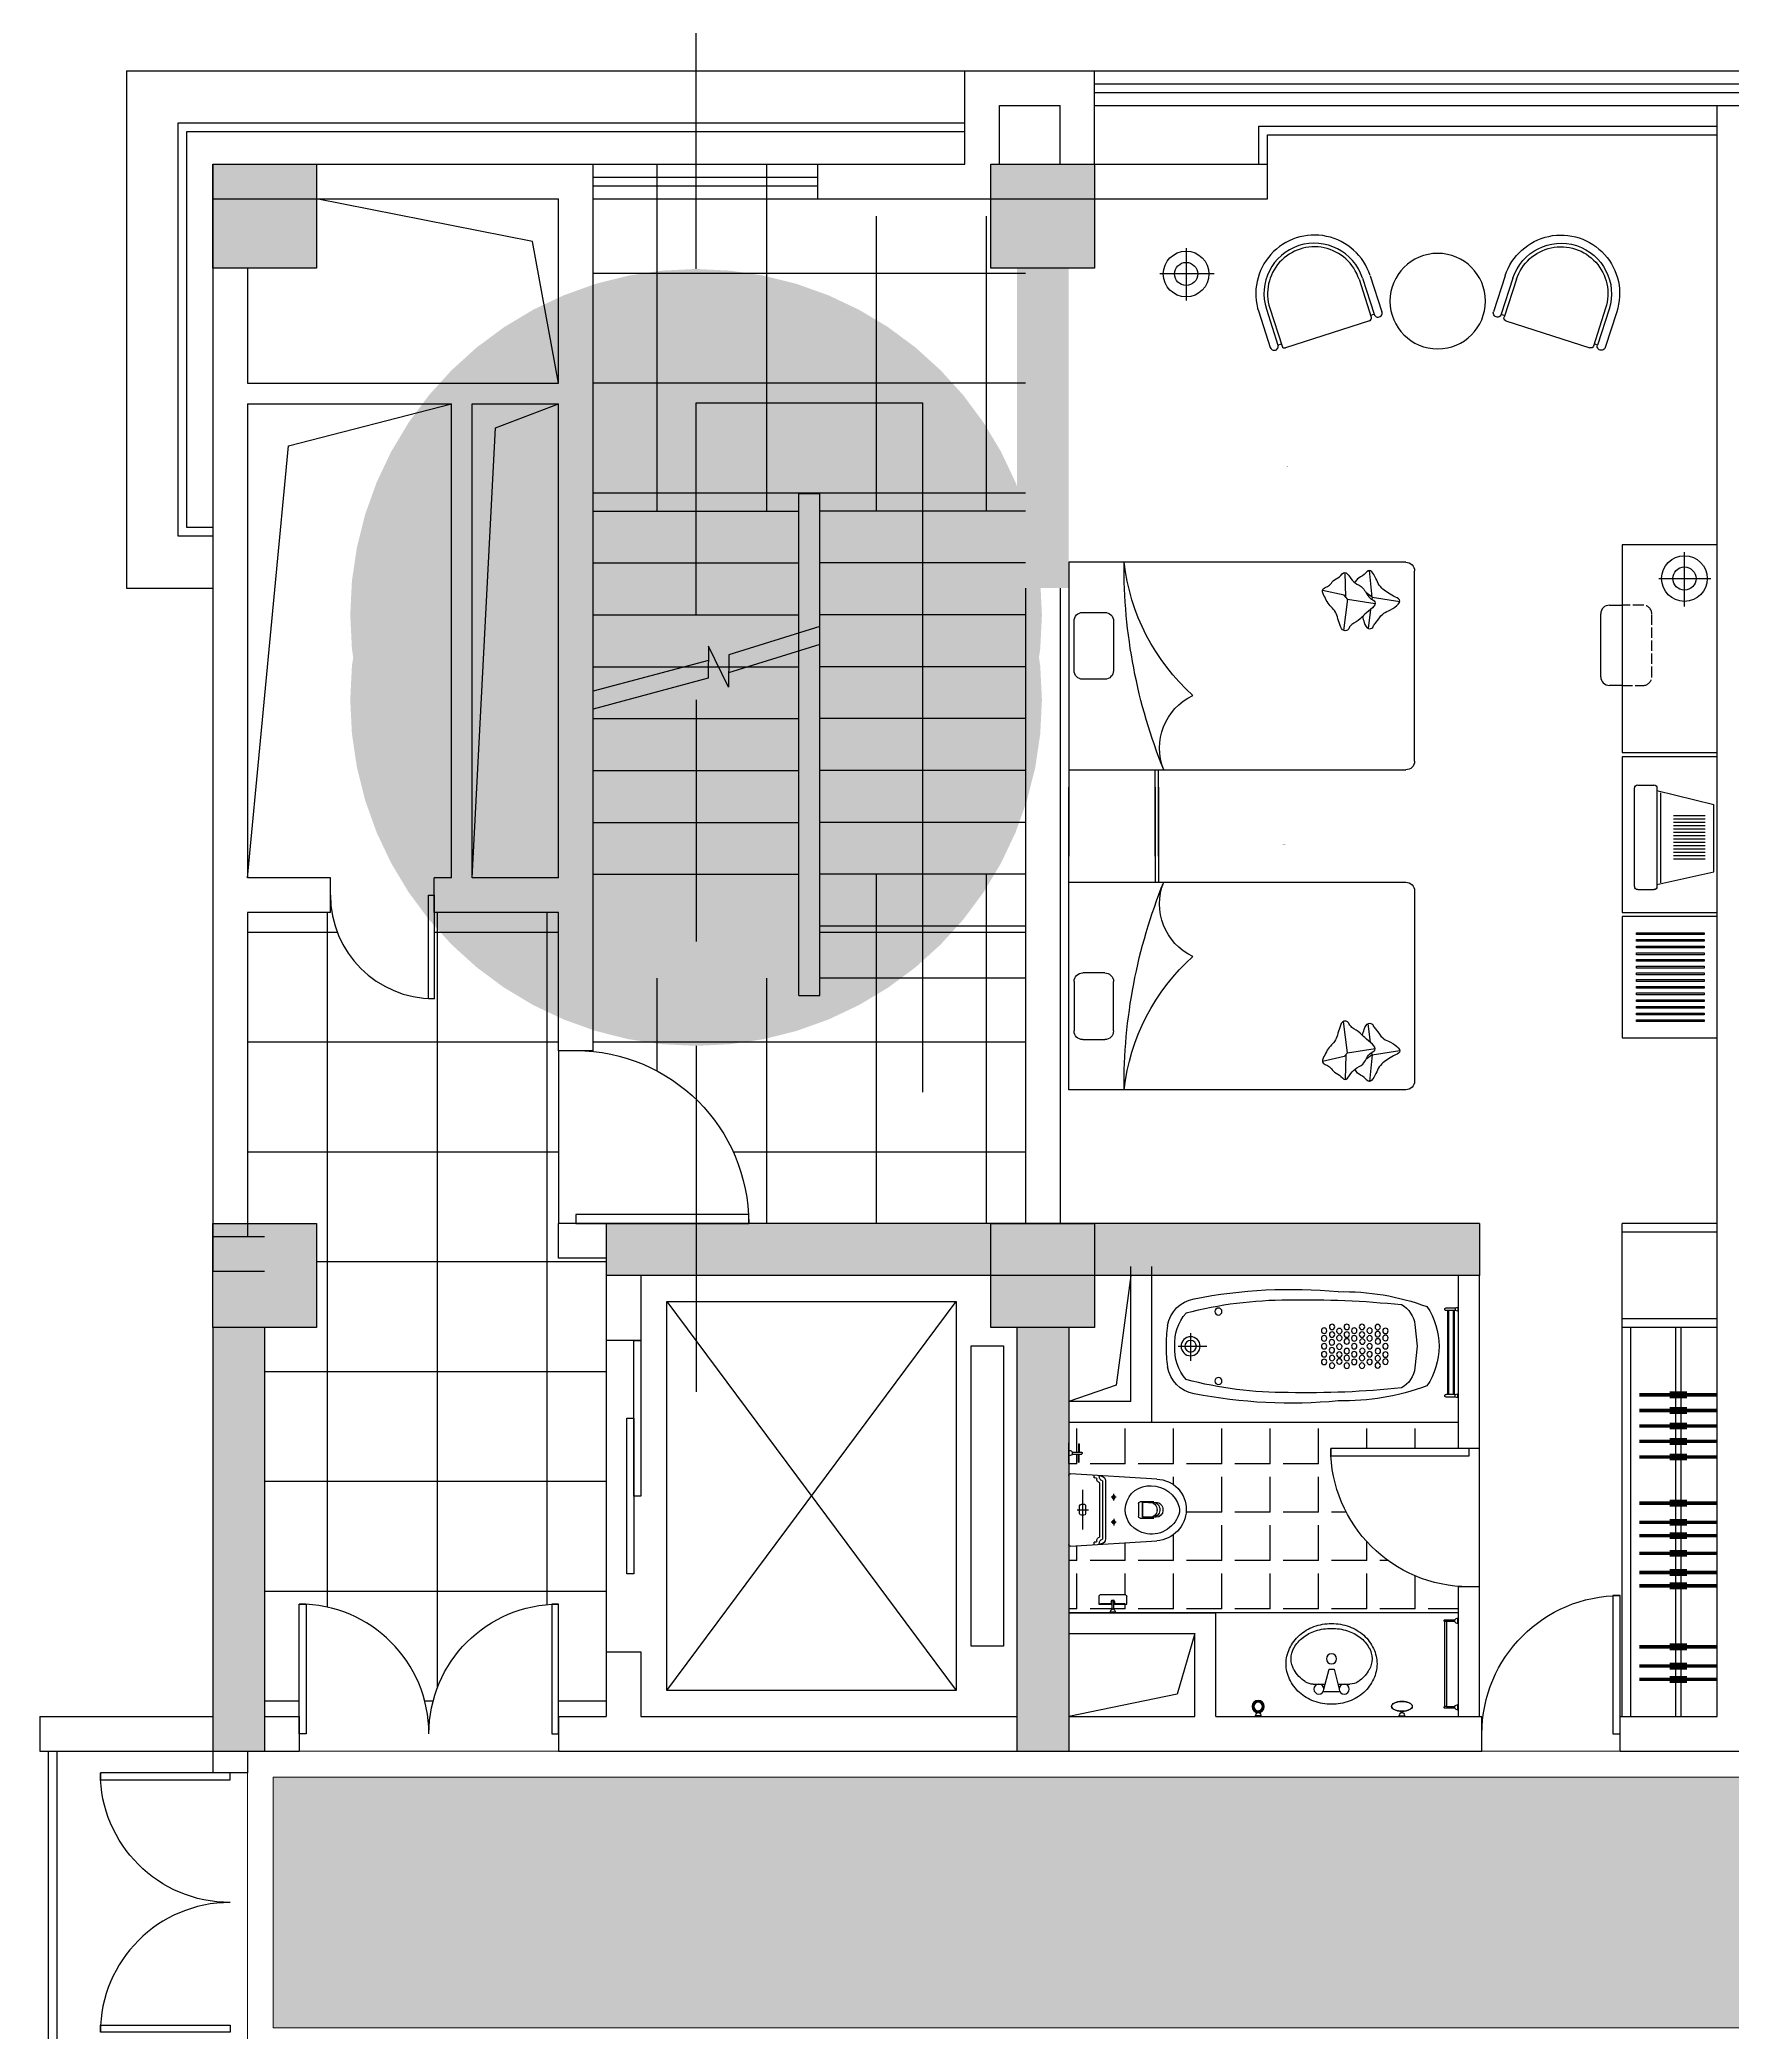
# Model space of a CAD drawing. Header units: centimetres. Extents: x 8510 to 15034, y -974 to 2536.
# Drawn here: x 9111 to 10089, y 742 to 1894 of the extents above; entities that cross this region are included whole.
import ezdxf

# ---------------------------------------------------------------- set-up
doc = ezdxf.new("R2010")
doc.units = ezdxf.units.CM
doc.linetypes.add('ACAD_ISO02W100', pattern=[15, 12, -3])
for name, color, linetype in [('5', 5, 'Continuous'), ('AXIS', 3, 'Continuous'), ('BH', 3, 'Continuous'), ('DEBAN', 8, 'Continuous'), ('P5', 5, 'Continuous'), ('楼梯', 6, 'Continuous'), ('灰', 8, 'Continuous'), ('窗线', 2, 'Continuous'), ('轴线', 1, 'Continuous')]:
    doc.layers.add(name, color=color, linetype=linetype)
doc.layers.add('图层1', color=8, linetype='Continuous', lineweight=5)
doc.styles.get("Standard").update_dxf_attribs({"font": 'arial.ttf'})
doc.styles.add('文3.5', font='', dxfattribs={"height": 3.5})
doc.styles.get('文3.5').set_extended_font_data('PMingLiU')
doc.dimstyles.new('副本A3', dxfattribs={"dimscale": 100, "dimtxt": 2.5, "dimasz": 2.5, "dimexe": 1.25, "dimexo": 0.625, "dimtad": 1, "dimdec": 0, "dimtxsty": 'Standard', "dimblk": 'ARCHTICK', "dimcen": 2.5, "dimclrd": 2, "dimclre": 2, "dimclrt": 3, "dimadec": 0, "dimazin": 0, "dimtfac": 1, "dimtdec": 0, "dimtmove": 2, "dimatfit": 3, "dimldrblk": 'DOT', "dimfxl": 1, "dimarcsym": 0})
pattern_1 = [(0, (-25330.53, 679.627), (0, 63.5), []), (90, (-25330.53, 679.627), (-63.5, 4e-15), [])]

# ---------------------------------------------------------------- blocks, each defined once
blk = doc.blocks.new('1')
at = {"layer": '楼梯'}
blk.add_lwpolyline([(3442.8, 18714.9), (2692.8, 18714.9), (2692.8, 18754.9), (3442.8, 18754.9)], close=True, dxfattribs=at)
blk.add_arc((3442.8, 18714.9), 750, 90, 180, dxfattribs=at)
blk = doc.blocks.new('_ArchTick')
at = {"color": 0, "linetype": 'ByBlock', "const_width": 0.15}
blk.add_lwpolyline([(-0.5, -0.5), (0.5, 0.5)], dxfattribs=at)
blk = doc.blocks.new('16')
at = {"layer": 'P5'}
for p, q in [((-327530, -96385), (-328630, -96385)), ((-326780, -96385), (-325680, -96385)), ((-328680, -96435), (-328680, -98385)), ((-328478, -96630), (-328453, -96470)), ((-327480, -98385), (-327480, -96435)), ((-326830, -98385), (-326830, -96435)), ((-325831, -96630), (-325856, -96470)), ((-325630, -96435), (-325630, -98385)), ((-328478, -96630), (-328632, -96645)), ((-328478, -96630), (-328504, -96667)), ((-328478, -96630), (-328464, -96632)), ((-328466, -96772), (-328441, -96612)), ((-328406, -96639), (-328297, -96654)), ((-325903, -96639), (-326012, -96654)), ((-325844, -96772), (-325868, -96612)), ((-325831, -96630), (-325845, -96632)), ((-325831, -96630), (-325677, -96645)), ((-325831, -96630), (-325805, -96667)), ((-328477, -96782), (-328620, -96787)), ((-328488, -96792), (-328516, -96918)), ((-328466, -96772), (-328488, -96792)), ((-328466, -96772), (-328285, -96795)), ((-325844, -96772), (-326024, -96795)), ((-325844, -96772), (-325821, -96792)), ((-325832, -96782), (-325689, -96787)), ((-325821, -96792), (-325793, -96918)), ((-326930, -97865), (-327480, -97865)), ((-326930, -97885), (-327480, -97885)), ((-327330, -97865), (-326830, -97865)), ((-327330, -97885), (-326830, -97885)), ((-328340, -98126), (-328054, -98126)), ((-325970, -98126), (-326256, -98126)), ((-328390, -98304), (-328390, -98176)), ((-328004, -98176), (-328004, -98304)), ((-326306, -98176), (-326306, -98304)), ((-325920, -98304), (-325920, -98176)), ((-328054, -98354), (-328340, -98354)), ((-326256, -98354), (-325970, -98354)), ((-328680, -98385), (-327480, -98385)), ((-327480, -98385), (-326930, -98385)), ((-326830, -98385), (-327330, -98385)), ((-325630, -98385), (-326830, -98385))]:
    blk.add_line(p, q, dxfattribs=at)
for centre, radius, start, end in [((-328630, -96435), 50, 90, 180), ((-327530, -96435), 50, 360, 90), ((-326780, -96435), 50, 90, 180), ((-325680, -96435), 50, 360, 90), ((-328816, -96855), 1217, 276.4341, 318.1692), ((-327606, -97526), 334, 204.8626, 292.3048), ((-326703, -97526), 334, 247.6952, 335.1374), ((-325493, -96855), 1217, 221.8308, 263.5659), ((-328656, -94933), 3132, 269.575, 292.0704), ((-325653, -94933), 3132, 247.9296, 270.425), ((-328340, -98176), 50, 90, 180), ((-328054, -98176), 50, 360, 90), ((-326256, -98176), 50, 90, 180), ((-325970, -98176), 50, 360, 90), ((-328340, -98304), 50, 180, 270), ((-328054, -98304), 50, 270, 0), ((-326256, -98304), 50, 180, 270), ((-325970, -98304), 50, 270, 360)]:
    blk.add_arc(centre, radius, start, end, dxfattribs=at)
for points, knots in [([(-328365, -96686), (-328354, -96683), (-328330, -96676), (-328290, -96661), (-328297, -96627), (-328318, -96621), (-328340, -96598), (-328382, -96576), (-328403, -96523), (-328454, -96442), (-328489, -96519), (-328527, -96578), (-328564, -96599), (-328603, -96615), (-328646, -96647), (-328601, -96677), (-328591, -96713), (-328569, -96725), (-328562, -96732)], [302.881499, 302.881499, 302.881499, 302.881499, 365.923862, 443.495891, 486.869509, 508.121341, 551.224987, 653.577238, 722.157956, 886.957345, 954.669001, 1080.195465, 1176.186491, 1262.393992, 1325.142437, 1396.247261, 1475.918394, 1525.343184, 1525.343184, 1525.343184, 1525.343184]), ([(-325944, -96686), (-325955, -96683), (-325979, -96676), (-326019, -96661), (-326012, -96627), (-325992, -96621), (-325970, -96598), (-325928, -96576), (-325907, -96523), (-325855, -96442), (-325821, -96519), (-325782, -96578), (-325746, -96599), (-325706, -96615), (-325663, -96647), (-325708, -96677), (-325719, -96713), (-325740, -96725), (-325747, -96732)], [302.881499, 302.881499, 302.881499, 302.881499, 365.923862, 443.495891, 486.869509, 508.121341, 551.224987, 653.577238, 722.157956, 886.957345, 954.669001, 1080.195465, 1176.186491, 1262.393992, 1325.142437, 1396.247261, 1475.918394, 1525.343184, 1525.343184, 1525.343184, 1525.343184]), ([(-325812, -96913), (-325837, -96902), (-325873, -96885), (-325908, -96844), (-325949, -96830), (-325987, -96819), (-326031, -96803), (-326024, -96768), (-326004, -96763), (-325982, -96739), (-325963, -96702), (-325919, -96665), (-325867, -96584), (-325833, -96660), (-325776, -96672), (-325753, -96732), (-325719, -96756), (-325675, -96789), (-325721, -96819), (-325731, -96856), (-325771, -96876), (-325780, -96925), (-325805, -96916), (-325812, -96913)], [0, 0, 0, 0, 81.607478, 118.566056, 158.122077, 204.917363, 248.357699, 272.646925, 284.547951, 308.685993, 366.003253, 404.408455, 496.696113, 534.614641, 604.909461, 658.664435, 706.940635, 742.079765, 781.898466, 826.514301, 858.965165, 909.229441, 928.854535, 928.854535, 928.854535, 928.854535])]:
    blk.add_open_spline(points, degree=3, knots=knots, dxfattribs=at)
blk.add_spline([(-328498, -96913), (-328427, -96872), (-328400, -96847), (-328364, -96831), (-328319, -96818), (-328284, -96792), (-328290, -96769), (-328301, -96763), (-328319, -96747), (-328352, -96700), (-328378, -96673), (-328450, -96614), (-328473, -96644), (-328531, -96684), (-328560, -96729), (-328597, -96761), (-328620, -96787), (-328596, -96819), (-328571, -96856), (-328547, -96877), (-328517, -96918), (-328498, -96913)], degree=3, dxfattribs=at)
blk = doc.blocks.new('13')
at = {"layer": '5'}
for p, q in [((-327333, -96330, 590), (-328533, -96330, 590)), ((-328533, -96330, 590), (-328533, -96880, 590)), ((-328338, -96668, 590), (-328338, -96367, 590)), ((-327333, -96880, 590), (-327333, -96330, 590)), ((-328490, -96521, 590), (-328176, -96521, 590)), ((-328533, -96880, 590), (-327333, -96880, 590)), ((-328184, -96953, 590), (-328184, -96880, 590)), ((-327720, -96880, 590), (-327720, -96953, 590)), ((-327770, -97003, 590), (-328134, -97003, 590))]:
    blk.add_line(p, q, dxfattribs=at)
at = {"layer": '5', "linetype": 'ACAD_ISO02W100', "ltscale": 5}
for p, q in [((-328184, -96758, 590), (-328184, -96880, 590)), ((-327770, -96708, 590), (-328134, -96708, 590)), ((-327720, -96880, 590), (-327720, -96758, 590))]:
    blk.add_line(p, q, dxfattribs=at)
at = {"layer": '5'}
for radius in [132, 66.8]:
    blk.add_circle((-328338, -96519, 590), radius, dxfattribs=at)
at = {"layer": '5', "linetype": 'ACAD_ISO02W100', "ltscale": 5}
for centre, start, end in [((-328134, -96758, 590), 90, 180), ((-327770, -96758, 590), 0, 90)]:
    blk.add_arc(centre, 50, start, end, dxfattribs=at)
at = {"layer": '5'}
for centre, start, end in [((-328134, -96953, 590), 180, 270), ((-327770, -96953, 590), 270, 0)]:
    blk.add_arc(centre, 50, start, end, dxfattribs=at)
blk = doc.blocks.new('14')
at = {"layer": '5'}
for p, q in [((-328466, -97350), (-328466, -97036)), ((-328613, -97198), (-328311, -97198))]:
    blk.add_line(p, q, dxfattribs=at)
for radius in [132, 66.8]:
    blk.add_circle((-328464, -97198), radius, dxfattribs=at)
blk = doc.blocks.new('15')
at = {"layer": '5'}
for p, q in [((-326734, -97219), (-326801, -97428)), ((-326689, -97233), (-326757, -97442)), ((-326669, -97240), (-326740, -97459)), ((-326757, -97442), (-326737, -97449)), ((-326153, -97406), (-326224, -97626)), ((-326133, -97413), (-326200, -97620)), ((-326089, -97427), (-326155, -97634)), ((-326730, -97479), (-326244, -97636)), ((-326200, -97620), (-326220, -97613))]:
    blk.add_line(p, q, dxfattribs=at)
at = {"layer": '5', "extrusion": (0, 0, -1)}
for centre, major_axis, start_param, end_param in [((-326411, -97323), (-154, 302), -0.78537, 2.356223), ((-326411, -97323), (-133, 260), -0.784328, 2.357264), ((-326411, -97323), (-124, 241), -0.783289, 2.358304), ((-326779, -97435), (-16.6, 16.6), 2.668774, 5.810367), ((-326725, -97464), (-11.3, 11.3), 4.239571, 5.810367), ((-326239, -97621), (-11.3, 11.3), 2.668774, 4.239571), ((-326178, -97627), (-16.6, 16.6), 2.668774, 5.810367)]:
    blk.add_ellipse(centre, major_axis=major_axis, ratio=1, start_param=start_param, end_param=end_param, dxfattribs=at)
blk = doc.blocks.new('42')
at = {"layer": '5'}
for p, q in [((-87017, -72433), (-87017, -71733)), ((-87017, -71733), (-86467, -71733)), ((-86467, -71733), (-86467, -72433)), ((-86542, -71826), (-86934, -71826)), ((-86934, -71826), (-86934, -71837)), ((-86934, -71837), (-86542, -71837)), ((-86542, -71865), (-86934, -71865)), ((-86934, -71865), (-86934, -71875)), ((-86934, -71875), (-86542, -71875)), ((-86542, -71837), (-86542, -71826)), ((-86542, -71875), (-86542, -71865)), ((-86542, -71903), (-86934, -71903)), ((-86934, -71903), (-86934, -71914)), ((-86934, -71914), (-86542, -71914)), ((-86542, -71942), (-86934, -71942)), ((-86934, -71942), (-86934, -71953)), ((-86934, -71953), (-86542, -71953)), ((-86542, -71981), (-86934, -71981)), ((-86934, -71981), (-86934, -71992)), ((-86934, -71992), (-86542, -71992)), ((-86542, -71914), (-86542, -71903)), ((-86542, -71953), (-86542, -71942)), ((-86542, -71992), (-86542, -71981)), ((-86542, -72020), (-86934, -72020)), ((-86934, -72020), (-86934, -72030)), ((-86934, -72030), (-86542, -72030)), ((-86542, -72058), (-86934, -72058)), ((-86934, -72058), (-86934, -72069)), ((-86934, -72069), (-86542, -72069)), ((-86542, -72097), (-86934, -72097)), ((-86934, -72097), (-86934, -72108)), ((-86934, -72108), (-86542, -72108)), ((-86542, -72030), (-86542, -72020)), ((-86542, -72069), (-86542, -72058)), ((-86542, -72108), (-86542, -72097)), ((-86542, -72136), (-86934, -72136)), ((-86934, -72136), (-86934, -72147)), ((-86934, -72147), (-86542, -72147)), ((-86542, -72175), (-86934, -72175)), ((-86934, -72175), (-86934, -72185)), ((-86934, -72185), (-86542, -72185)), ((-86542, -72213), (-86934, -72213)), ((-86934, -72213), (-86934, -72224)), ((-86934, -72224), (-86542, -72224)), ((-86542, -72147), (-86542, -72136)), ((-86542, -72185), (-86542, -72175)), ((-86542, -72224), (-86542, -72213)), ((-86542, -72252), (-86934, -72252)), ((-86934, -72252), (-86934, -72263)), ((-86934, -72263), (-86542, -72263)), ((-86542, -72291), (-86934, -72291)), ((-86934, -72291), (-86934, -72301)), ((-86934, -72301), (-86542, -72301)), ((-86542, -72329), (-86934, -72329)), ((-86934, -72329), (-86934, -72340)), ((-86934, -72340), (-86542, -72340)), ((-86542, -72263), (-86542, -72252)), ((-86542, -72301), (-86542, -72291)), ((-86542, -72340), (-86542, -72329)), ((-86467, -72433), (-87017, -72433)), ((-87017, -72458), (-86467, -72458)), ((-87017, -73358), (-87017, -72458)), ((-86467, -72458), (-86467, -73358)), ((-86944, -72607), (-86944, -73177)), ((-86833, -72589), (-86926, -72589)), ((-86815, -73177), (-86815, -72607)), ((-86815, -72619), (-86487, -72693)), ((-86794, -73149), (-86794, -72628)), ((-86537, -72765), (-86719, -72765)), ((-86537, -72784), (-86719, -72784)), ((-86487, -72693), (-86487, -73081)), ((-86537, -72804), (-86719, -72804)), ((-86537, -72823), (-86719, -72823)), ((-86537, -72842), (-86719, -72842)), ((-86537, -72862), (-86719, -72862)), ((-86537, -72881), (-86719, -72881)), ((-86537, -72900), (-86719, -72900)), ((-86537, -72920), (-86719, -72920)), ((-86537, -72920), (-86719, -72920)), ((-86537, -72939), (-86719, -72939)), ((-86537, -72939), (-86719, -72939)), ((-86537, -72958), (-86719, -72958)), ((-86537, -72978), (-86719, -72978)), ((-86537, -72997), (-86719, -72997)), ((-86537, -73016), (-86719, -73016)), ((-86815, -73162), (-86487, -73081)), ((-86926, -73194), (-86833, -73194)), ((-86467, -73358), (-87017, -73358))]:
    blk.add_line(p, q, dxfattribs=at)
blk.add_circle((-88083, -75992), 276, dxfattribs=at)
for centre, start, end in [((-86926, -72607), 90, 180), ((-86833, -72607), 0, 90), ((-86926, -73177), 180, 270), ((-86833, -73177), 270, 0)]:
    blk.add_arc(centre, 17.8, start, end, dxfattribs=at)
at = {"layer": '5', "linetype": 'Continuous', "rotation": 270}
blk.add_blockref('16', (8168, -400112), dxfattribs=at)
at = {"layer": '5', "linetype": 'Continuous', "xscale": -1}
for name, p, rotation in [('13', (9863, 253950, -590), 270), ('15', (239041, -173358), 180), ('14', (7660, 252315), 270)]:
    blk.add_blockref(name, p, dxfattribs=dict(at, rotation=rotation))
at = {"layer": '5', "linetype": 'Continuous', "extrusion": (0, 0, -1), "xscale": -1, "zscale": -1, "rotation": 180}
blk.add_blockref('15', (415207, -173358), dxfattribs=at)
blk = doc.blocks.new('43')
at = {"layer": '5', "linetype": 'Continuous', "ltscale": 0.83333}
for p, q in [((-86707, -70058), (-86707, -67808)), ((-86677, -70058), (-86677, -67808))]:
    blk.add_line(p, q, dxfattribs=at)
for points, const_width in [([(-86467, -68023), (-86917, -68023)], 20), ([(-86642, -68023), (-86742, -68023)], 40), ([(-86467, -68100), (-86917, -68100)], 20), ([(-86642, -68100), (-86742, -68100)], 40), ([(-86642, -68211), (-86742, -68211)], 40), ([(-86467, -68211), (-86917, -68211)], 20), ([(-86467, -68564), (-86917, -68564)], 20), ([(-86467, -68641), (-86917, -68641)], 20), ([(-86642, -68564), (-86742, -68564)], 40), ([(-86642, -68641), (-86742, -68641)], 40), ([(-86467, -68752), (-86917, -68752)], 20), ([(-86642, -68752), (-86742, -68752)], 40), ([(-86467, -68854), (-86917, -68854)], 20), ([(-86642, -68854), (-86742, -68854)], 40), ([(-86467, -68931), (-86917, -68931)], 20), ([(-86642, -68931), (-86742, -68931)], 40), ([(-86467, -69042), (-86917, -69042)], 20), ([(-86642, -69042), (-86742, -69042)], 40), ([(-86467, -69309), (-86917, -69309)], 20), ([(-86642, -69309), (-86742, -69309)], 40), ([(-86467, -69399), (-86917, -69399)], 20), ([(-86642, -69399), (-86742, -69399)], 40), ([(-86467, -69488), (-86917, -69488)], 20), ([(-86467, -69578), (-86917, -69578)], 20), ([(-86642, -69488), (-86742, -69488)], 40), ([(-86642, -69578), (-86742, -69578)], 40), ([(-86467, -69668), (-86917, -69668)], 20), ([(-86642, -69668), (-86742, -69668)], 40)]:
    blk.add_lwpolyline(points, dxfattribs=dict(at, const_width=const_width))
at = {"layer": 'P5'}
for p, q in [((-87017, -67808), (-87017, -70658)), ((-86967, -67808), (-86967, -70058)), ((-86467, -70058), (-87017, -70058)), ((-86467, -70108), (-87017, -70108)), ((-86467, -70608), (-87017, -70608)), ((-86467, -70658), (-87017, -70658))]:
    blk.add_line(p, q, dxfattribs=at)
at = {"layer": '轴线'}
for p, q in [((-87827, -67608), (-87827, -67808)), ((-87027, -67608), (-87027, -67808))]:
    blk.add_line(p, q, dxfattribs=at)
at = {"layer": 'P5'}
blk.add_blockref('42', (0, 0), dxfattribs=at)
at = {"layer": '楼梯', "xscale": 1.066666666666667, "yscale": 1.066666666666667, "zscale": 1.066666666666667, "rotation": 90}
blk.add_blockref('1', (-67065, -71380), dxfattribs=at)
blk = doc.blocks.new('5')
at = {"layer": '5'}
for p, q in [((-327911, -97735), (-327911, -97535)), ((-327901, -97525), (-327401, -97557)), ((-327764, -97535), (-327764, -97548)), ((-327716, -97735), (-327716, -97566)), ((-327698, -97901), (-327698, -97568)), ((-327829, -97622), (-327829, -97850)), ((-327732, -97577), (-327732, -97735)), ((-327637, -97664), (-327666, -97664)), ((-327651, -97683), (-327651, -97645)), ((-327911, -97934), (-327911, -97735)), ((-327862, -97736), (-327796, -97736)), ((-327848, -97714), (-327848, -97758)), ((-327823, -97704), (-327838, -97704)), ((-327838, -97768), (-327823, -97768)), ((-327813, -97758), (-327813, -97714)), ((-327732, -97735), (-327732, -97892)), ((-327716, -97903), (-327716, -97735)), ((-327651, -97790), (-327651, -97828)), ((-327508, -97735), (-327508, -97698)), ((-327508, -97771), (-327508, -97735)), ((-327498, -97688), (-327419, -97688)), ((-327419, -97781), (-327498, -97781)), ((-327484, -97692), (-327484, -97778)), ((-327450, -97692), (-327484, -97692)), ((-327484, -97692), (-327440, -97692)), ((-327484, -97778), (-327484, -97692)), ((-327440, -97778), (-327484, -97778)), ((-327469, -97692), (-327424, -97692)), ((-327424, -97778), (-327469, -97778)), ((-327406, -97692), (-327450, -97692)), ((-327450, -97778), (-327406, -97778)), ((-327400, -97732), (-327400, -97738)), ((-327384, -97738), (-327384, -97732)), ((-327366, -97738), (-327366, -97732)), ((-327401, -97912), (-327901, -97944)), ((-327637, -97808), (-327666, -97808)), ((-327764, -97921), (-327764, -97934))]:
    blk.add_line(p, q, dxfattribs=at)
for centre in [(-327651, -97664), (-327651, -97808)]:
    blk.add_circle(centre, 9.53, dxfattribs=at)
for centre, radius, start, end in [((-327901, -97535), 10, 86.3741, 180), ((-327760, -97562), 14.4, 29.8421, 104.2653), ((-327730, -97559), 18.1, 168.6927, 262.0159), ((-327711, -97543), 23.1, 165.4512, 257.6616), ((-327728, -97568), 30, 0, 90), ((-327415, -97740), 184, 1.7745, 85.6345), ((-327446, -97736), 138, 107.9505, 274.8898), ((-327433, -97762), 167, 23.8355, 109.4989), ((-327838, -97714), 10, 90, 180), ((-327838, -97758), 10, 180, 270), ((-327823, -97714), 10, 0, 90), ((-327823, -97758), 10, 270, 0), ((-327498, -97698), 10, 90, 180), ((-327498, -97771), 10, 180, 270), ((-327440, -97732), 40, 0, 90), ((-327440, -97738), 40, 270, 0), ((-327433, -97707), 167, 269.5789, 344.6406), ((-327424, -97732), 40, 0, 90), ((-327424, -97738), 40, 270, 0), ((-327406, -97732), 40, 0, 90), ((-327406, -97738), 40, 270, 0), ((-327404, -97739), 173, 271.0304, 1.5606), ((-327344, -97733), 74.7, 345.5216, 30.9556), ((-327760, -97907), 14.4, 255.7347, 330.1579), ((-327730, -97910), 18.1, 97.9841, 191.3073), ((-327711, -97926), 23.1, 102.3384, 194.5488), ((-327728, -97901), 30, 270, 0), ((-327901, -97934), 10, 180, 273.6259)]:
    blk.add_arc(centre, radius, start, end, dxfattribs=at)
blk = doc.blocks.new('6')
at = {"layer": '5'}
for p, q in [((-327723, -97323), (-327669, -97323)), ((-327655, -97326), (-327683, -97326)), ((-327669, -97323), (-327615, -97323)), ((-327750, -97420), (-327750, -97372)), ((-327750, -97372), (-327677, -97372)), ((-327593, -97426), (-327744, -97426)), ((-327740, -97374), (-327740, -97377)), ((-327740, -97374), (-327673, -97374)), ((-327740, -97377), (-327673, -97377)), ((-327702, -97374), (-327702, -97377)), ((-327677, -97372), (-327677, -97389)), ((-327673, -97343), (-327673, -97391)), ((-327664, -97343), (-327673, -97343)), ((-327664, -97343), (-327664, -97391)), ((-327664, -97374), (-327599, -97374)), ((-327664, -97377), (-327599, -97377)), ((-327660, -97389), (-327660, -97372)), ((-327660, -97372), (-327588, -97372)), ((-327599, -97374), (-327599, -97377)), ((-327588, -97372), (-327588, -97420))]:
    blk.add_line(p, q, dxfattribs=at)
for centre, radius, start, end in [((-327681, -97323), 3.42, 177.5024, 241.832), ((-327664, -97327), 19.1, 179.5045, 239.6805), ((-327674, -97327), 19.1, 300.3402, 0.4747), ((-327656, -97323), 3.42, 298.168, 2.4976), ((-327744, -97420), 5.54, 181.3864, 268.6136), ((-327669, -97389), 8.59, 180, 0), ((-327669, -97388), 5.18, 209.602, 330.398), ((-327593, -97420), 5.4, 270.0328, 359.9672)]:
    blk.add_arc(centre, radius, start, end, dxfattribs=at)
blk = doc.blocks.new('3')
at = {"layer": '5'}
for p, q in [((-326310, -96716), (-326261, -96716)), ((-326276, -96720), (-326245, -96720)), ((-326256, -96738), (-326266, -96738)), ((-326266, -96738), (-326266, -96746)), ((-326261, -96716), (-326215, -96716)), ((-326256, -96738), (-326256, -96746))]:
    blk.add_line(p, q, dxfattribs=at)
for centre, radius, start, end in [((-326275, -96716), 3.8, 177.5024, 241.832), ((-326255, -96720), 21.2, 179.5045, 239.6805), ((-326267, -96720), 21.2, 300.3195, 0.4955), ((-326247, -96716), 3.8, 298.168, 2.4976)]:
    blk.add_arc(centre, radius, start, end, dxfattribs=at)
at = {"layer": '5', "extrusion": (0, 0, -1)}
blk.add_ellipse((-326261, -96775), major_axis=(-60, 0), ratio=0.49598, start_param=3.141593, end_param=9.424778, dxfattribs=at)
at = {"layer": '5'}
blk.add_open_spline([(-326202, -96775), (-326202, -96777), (-326202, -96779), (-326204, -96783), (-326205, -96785), (-326209, -96789), (-326211, -96791), (-326216, -96794), (-326219, -96795), (-326225, -96798), (-326228, -96799), (-326236, -96801), (-326240, -96802), (-326248, -96803), (-326252, -96804), (-326260, -96804), (-326264, -96804), (-326274, -96803), (-326279, -96803), (-326289, -96801), (-326294, -96799), (-326302, -96796), (-326306, -96794), (-326311, -96790), (-326313, -96788), (-326317, -96785), (-326318, -96783), (-326320, -96779), (-326320, -96777), (-326320, -96773), (-326319, -96771), (-326317, -96767), (-326316, -96765), (-326312, -96761), (-326310, -96759), (-326304, -96756), (-326301, -96754), (-326294, -96752), (-326291, -96750), (-326283, -96749), (-326279, -96748), (-326270, -96747), (-326266, -96747), (-326257, -96747), (-326253, -96747), (-326244, -96748), (-326240, -96748), (-326232, -96750), (-326229, -96751), (-326222, -96754), (-326219, -96755), (-326213, -96758), (-326211, -96760), (-326207, -96764), (-326205, -96766), (-326203, -96770), (-326202, -96772), (-326202, -96774), (-326202, -96775), (-326202, -96775)], degree=3, knots=[0, 0, 0, 0, 0.212569, 0.212569, 0.425137, 0.425137, 0.637706, 0.637706, 0.850274, 0.850274, 1.062843, 1.062843, 1.275411, 1.275411, 1.48798, 1.48798, 1.700548, 1.700548, 1.97117, 1.97117, 2.241791, 2.241791, 2.512412, 2.512412, 2.731114, 2.731114, 2.949816, 2.949816, 3.168518, 3.168518, 3.38722, 3.38722, 3.605922, 3.605922, 3.824624, 3.824624, 4.043326, 4.043326, 4.262028, 4.262028, 4.48073, 4.48073, 4.699432, 4.699432, 4.918134, 4.918134, 5.136836, 5.136836, 5.355538, 5.355538, 5.57424, 5.57424, 5.792942, 5.792942, 6.011644, 6.011644, 6.230346, 6.230346, 6.283185, 6.283185, 6.283185, 6.283185], dxfattribs=at)
blk = doc.blocks.new('2')
at = {"layer": '5'}
for p, q in [((-327289, -96717), (-327229, -96717)), ((-327214, -96720), (-327245, -96720)), ((-327234, -96739), (-327234, -96749)), ((-327234, -96739), (-327234, -96739)), ((-327224, -96741), (-327234, -96741)), ((-327234, -96749), (-327234, -96749)), ((-327229, -96717), (-327169, -96717)), ((-327224, -96749), (-327225, -96749)), ((-327224, -96739), (-327224, -96749)), ((-327224, -96739), (-327224, -96739))]:
    blk.add_line(p, q, dxfattribs=at)
for radius in [35, 33, 27, 25]:
    blk.add_circle((-327229, -96774), radius, dxfattribs=at)
for centre, radius, start, end in [((-327243, -96717), 3.8, 177.5024, 241.832), ((-327223, -96720), 21.2, 179.5045, 239.6805), ((-327229, -96752), 14.6, 69.9976, 110.0024), ((-327235, -96720), 21.2, 300.3402, 0.4747), ((-327215, -96717), 3.8, 298.168, 2.4976)]:
    blk.add_arc(centre, radius, start, end, dxfattribs=at)
blk = doc.blocks.new('4')
at = {"layer": '5'}
for p, q in [((-325729, -96758), (-325789, -96758)), ((-325729, -96758), (-325729, -96768)), ((-325711, -96747), (-325711, -96778)), ((-325707, -96732), (-325707, -97286)), ((-325707, -96745), (-325707, -96780)), ((-325789, -96768), (-325787, -96768)), ((-325777, -96768), (-325787, -96768)), ((-325787, -96768), (-325787, -97258)), ((-325777, -97258), (-325777, -96768)), ((-325777, -96768), (-325729, -96768)), ((-325787, -97258), (-325789, -97258)), ((-325789, -97268), (-325729, -97268)), ((-325777, -97258), (-325787, -97258)), ((-325729, -97258), (-325777, -97258)), ((-325729, -97258), (-325729, -97268)), ((-325711, -97247), (-325711, -97278)), ((-325707, -97245), (-325707, -97280))]:
    blk.add_line(p, q, dxfattribs=at)
for centre, radius, start, end in [((-325786, -96763), 5.75, 119.602, 240.398), ((-325711, -96768), 21.2, 89.5253, 149.6598), ((-325707, -96749), 3.8, 87.5024, 151.832), ((-325711, -96757), 21.2, 210.3195, 270.4955), ((-325707, -96776), 3.8, 208.168, 272.4976), ((-325786, -97263), 5.75, 119.602, 240.398), ((-325711, -97268), 21.2, 89.5253, 149.6598), ((-325711, -97257), 21.2, 210.3195, 270.4955), ((-325707, -97249), 3.8, 87.5024, 151.832), ((-325707, -97276), 3.8, 208.168, 272.4976)]:
    blk.add_arc(centre, radius, start, end, dxfattribs=at)
blk = doc.blocks.new('A$C0AD875A0')
at = {"layer": 'BH'}
for p, q in [((226, 117), (157, 117)), ((248, 204), (219, 88)), ((277, 204), (248, 204)), ((307, 88), (277, 204)), ((369, 117), (299, 117)), ((307, 73), (219, 73))]:
    blk.add_line(p, q, dxfattribs=at)
blk.add_lwpolyline([(0, 234, 0.109452), (20, 146, 0.102376), (77, 68, 0.093737), (161, 18, 0.088426), (263, 0, 0.088426), (365, 18, 0.093737), (449, 68, 0.102376), (506, 146, 0.109452), (526, 234, 0.109452), (506, 322, 0.102376), (449, 399, 0.093737), (365, 449, 0.088426), (263, 467, 0.088426), (161, 449, 0.093737), (77, 399, 0.102376), (20, 322, 0.109452)], format="xyb", close=True, dxfattribs=at)
for centre in [(263, 263), (190, 88), (336, 88)]:
    blk.add_circle(centre, 29.2, dxfattribs=at)
for centre, radius, start, end in [((211, 236), 188, 126.8699, 151.0888), ((242, 194), 241, 107.2579, 126.8699), ((263, 128), 311, 90, 107.2579), ((263, 128), 311, 72.7421, 90), ((284, 194), 241, 53.1301, 72.7421), ((315, 236), 188, 28.9112, 53.1301), ((162, 263), 133, 151.0888, 180), ((162, 263), 133, 180, 208.9112), ((364, 263), 133, 0, 28.9112), ((364, 263), 133, 331.0888, 0), ((211, 290), 188, 208.9112, 233.1301), ((242, 332), 241, 233.1301, 236.0955), ((157, 204), 87.6, 236.0955, 270), ((369, 204), 87.6, 270, 302.2598), ((315, 290), 188, 302.2598, 331.0888)]:
    blk.add_arc(centre, radius, start, end, dxfattribs=at)
blk = doc.blocks.new('8')
at = {"layer": '5'}
for p, q in [((-323082, -96703), (-323207, -96716)), ((-322957, -96716), (-323082, -96703)), ((-323006, -98013), (-323167, -98013)), ((-323082, -98085), (-323082, -97920))]:
    blk.add_line(p, q, dxfattribs=at)
for centre, radius in [((-323171, -96886), 15.7), ((-323130, -96886), 15.7), ((-323082, -96886), 15.7), ((-323034, -96886), 15.7), ((-322993, -96886), 15.7), ((-323193, -96931), 15.7), ((-323172, -96978), 15.7), ((-323152, -96931), 15.7), ((-323128, -96978), 15.7), ((-323110, -96930), 15.7), ((-323082, -96978), 15.7), ((-323054, -96930), 15.7), ((-323036, -96978), 15.7), ((-323012, -96931), 15.7), ((-322992, -96978), 15.7), ((-322971, -96931), 15.7), ((-323194, -97022), 15.7), ((-323194, -97110), 15.7), ((-323172, -97067), 15.7), ((-323150, -97022), 15.7), ((-323150, -97110), 15.7), ((-323128, -97067), 15.7), ((-323110, -97110), 15.7), ((-323109, -97020), 15.7), ((-323082, -97067), 15.7), ((-323055, -97020), 15.7), ((-323054, -97110), 15.7), ((-323036, -97067), 15.7), ((-323014, -97022), 15.7), ((-323014, -97110), 15.7), ((-322992, -97067), 15.7), ((-322970, -97022), 15.7), ((-322970, -97110), 15.7), ((-323194, -97195), 15.7), ((-323170, -97153), 15.7), ((-323150, -97195), 15.7), ((-323130, -97153), 15.7), ((-323105, -97196), 15.7), ((-323084, -97153), 15.7), ((-323059, -97196), 15.7), ((-323034, -97153), 15.7), ((-323014, -97195), 15.7), ((-322994, -97153), 15.7), ((-322970, -97195), 15.7), ((-323172, -97241), 15.7), ((-323128, -97241), 15.7), ((-323082, -97241), 15.7), ((-323036, -97241), 15.7), ((-322992, -97241), 15.7), ((-323283, -97852), 20.2), ((-322881, -97852), 20.2), ((-323082, -98013), 55), ((-323082, -98013), 33.2)]:
    blk.add_circle(centre, radius, dxfattribs=at)
for centre, radius, start, end in [((-321999, -97132), 1399, 159.7224, 181.1319), ((-323081, -96987), 411, 90.0724, 124.0403), ((-323082, -96987), 411, 55.9597, 89.9276), ((-324165, -97132), 1399, 358.8681, 20.2776), ((-323190, -96867), 152, 96.3458, 151.0816), ((-322974, -96867), 152, 28.9184, 83.6542), ((-318001, -97342), 5350, 174.1166, 181.1372), ((-328163, -97342), 5350, 358.8628, 5.8834), ((-320522, -97433), 2889, 174.5641, 191.1684), ((-325642, -97433), 2889, 348.8316, 5.4359), ((-321063, -97457), 2287, 179.7875, 194.7711), ((-325101, -97457), 2287, 345.2289, 0.2125), ((-323173, -97962), 186, 189.5382, 261.2697), ((-322991, -97962), 186, 278.7303, 350.4618), ((-323099, -97840), 265, 228.7368, 273.7331), ((-323085, -97260), 893, 262.5293, 270.1975), ((-323065, -97840), 265, 266.2669, 311.2632), ((-323079, -97260), 893, 269.8025, 277.4707)]:
    blk.add_arc(centre, radius, start, end, dxfattribs=at)
blk = doc.blocks.new('9')
at = {"layer": '5'}
for p, q in [((-325783, -98280), (-325730, -98280)), ((-325730, -98295), (-325783, -98295)), ((-325774, -98780), (-325774, -98295)), ((-325768, -98780), (-325768, -98295)), ((-325742, -98780), (-325742, -98295)), ((-325736, -98780), (-325736, -98295)), ((-325730, -98280), (-325730, -98295)), ((-325714, -98277), (-325714, -98298)), ((-325712, -98275), (-325712, -98300)), ((-325710, -98261), (-325710, -98537)), ((-325710, -98537), (-325710, -98813)), ((-325730, -98780), (-325783, -98780)), ((-325783, -98795), (-325730, -98795)), ((-325730, -98795), (-325730, -98780)), ((-325714, -98798), (-325714, -98777)), ((-325712, -98800), (-325712, -98775))]:
    blk.add_line(p, q, dxfattribs=at)
for centre, radius, start, end in [((-325783, -98287), 7.5, 89.9972, 270.0039), ((-325713, -98327), 50.6, 91.3635, 109.8758), ((-325713, -98247), 50.6, 250.126, 268.6347), ((-325712, -98277), 2, 90, 180), ((-325712, -98298), 2, 180, 270), ((-325710, -98275), 2, 90, 180), ((-325710, -98300), 2, 180, 270), ((-325783, -98787), 7.5, 89.9961, 270.0028), ((-325713, -98827), 50.6, 91.3653, 109.874), ((-325713, -98747), 50.6, 250.1242, 268.6365), ((-325712, -98777), 2, 90, 180), ((-325712, -98798), 2, 180, 270), ((-325710, -98775), 2, 90, 180), ((-325710, -98800), 2, 180, 270)]:
    blk.add_arc(centre, radius, start, end, dxfattribs=at)
blk = doc.blocks.new('7')
at = {"layer": '5'}
for p, q in [((-327912, -98043), (-327912, -97983)), ((-327908, -98028), (-327908, -98059)), ((-327855, -97990), (-327851, -97990)), ((-327855, -97990), (-327855, -98038)), ((-327851, -97990), (-327851, -98038)), ((-327912, -98103), (-327912, -98043)), ((-327890, -98038), (-327836, -98038)), ((-327890, -98038), (-327890, -98048)), ((-327890, -98048), (-327836, -98048)), ((-327855, -98097), (-327855, -98048)), ((-327855, -98097), (-327851, -98097)), ((-327851, -98097), (-327851, -98048))]:
    blk.add_line(p, q, dxfattribs=at)
for centre, radius, start, end in [((-327911, -98030), 3.8, 28.168, 92.4976), ((-327908, -98049), 21.2, 30.3402, 90.4747), ((-327911, -98057), 3.8, 267.5024, 331.832), ((-327908, -98038), 21.2, 269.5045, 329.6805), ((-327839, -98043), 5.75, 299.602, 60.398)]:
    blk.add_arc(centre, radius, start, end, dxfattribs=at)

msp = doc.modelspace()

# ---------------------------------------------------------------- hatches: boundary and pattern name
at = {"layer": '图层1'}
h = msp.add_hatch(dxfattribs=at)
h.set_pattern_fill('CROSS', scale=3.5, style=0)
h.set_pattern_definition([(0, (-25330.528, 679.627), (22.225, 22.225), [11.1125, -33.3375]), (90, (-25324.972, 674.07), (-22.225, 22.225), [11.1125, -33.3375])])
h.paths.add_polyline_path([(9245.6, 889.6), (14235.6, 889.6), (14235.6, 744.6), (9245.6, 744.6)])
at = {"layer": '灰'}
h = msp.add_hatch(dxfattribs=at)
h.set_pattern_fill('NET', scale=20, style=0)
h.set_pattern_definition(pattern_1)
h.paths.add_polyline_path([(9680.6, 1762.1), (9660.6, 1762.1), (9660.6, 1792.1), (9560.6, 1792.1), (9560.6, 1822.1), (9430.6, 1822.1), (9430.6, 1621.6), (9549.6, 1621.6), (9549.6, 1631.6), (9561.6, 1631.6), (9561.6, 1621.6), (9680.6, 1621.6)])
h.paths.add_polyline_path([(9680.6, 1411.6), (9561.6, 1411.6), (9561.6, 1346.6), (9549.6, 1346.6), (9549.6, 1351.6), (9430.6, 1351.6), (9430.6, 1309.6), (9420.6, 1309.6, -0.39867), (9520.4, 1215), (9520.6, 1215), (9520.6, 1209.6), (9680.6, 1209.6)])
h = msp.add_hatch(dxfattribs=at)
h.set_pattern_fill('NET', scale=20, style=0)
h.set_pattern_definition(pattern_1)
h.paths.add_polyline_path([(9410.6, 1309.6), (9410.6, 1389.6), (9338.6, 1389.6), (9338.6, 1339.6), (9335.4, 1339.6), (9335.4, 1339.7, -0.350924), (9279.4, 1389.6), (9278.6, 1389.6), (9230.6, 1389.6), (9230.6, 1209.6), (9270.6, 1209.6), (9270.6, 1149.6), (9240.6, 1149.6), (9240.6, 924.6), (9260.6, 924.6), (9260.6, 989.6), (9264.6, 989.6), (9264.6, 989.5, -0.39867), (9335.6, 914.6, -0.39867), (9406.6, 989.5), (9406.6, 989.6), (9410.6, 989.6), (9410.6, 924.6), (9438.1, 924.6), (9438.1, 962.1), (9438.1, 1142.1), (9438.1, 1189.6), (9410.6, 1189.6), (9410.6, 1209.6)])
h = msp.add_hatch(dxfattribs=at)
h.set_pattern_fill('ANGLE', scale=4, style=0)
h.set_pattern_definition([(180, (46311.682, 679.627), (0, 27.94), [20.32, -7.62]), (90, (46311.682, 679.627), (27.94, 2e-15), [20.32, -7.62])])
h.paths.add_polyline_path([(9756.6, 1061.8), (9706.6, 1065, 0.432873), (9705.6, 1064), (9705.6, 1075.2, 0.267007), (9705.9, 1075.4, 0.268578), (9707.7, 1076.4), (9711.2, 1076.4), (9711.2, 1071.6), (9711.6, 1071.6), (9711.6, 1076.4), (9713.1, 1076.4, 0.58199), (9713.1, 1077.4), (9711.6, 1077.4), (9711.6, 1082.3), (9711.2, 1082.3), (9711.2, 1077.4), (9707.7, 1077.4, 0.268772), (9705.9, 1078.5, 0.267007), (9705.6, 1078.7), (9705.6, 1094.7), (9753.6, 1094.7), (9931.1, 1094.7), (9931.1, 1079.6), (9857.1, 1079.6), (9857.1, 1075.4), (9857.2, 1075.4, 0.39867), (9937.1, 999.6), (9931.1, 999.6), (9931.1, 984.6), (9732.7, 984.6, 0.288302), (9732.5, 984.9, 0.268578), (9731.6, 986.6), (9731.6, 989.7), (9732, 989.7), (9732, 989.5), (9739.2, 989.5), (9739.2, 994.3, 0.414549), (9738.7, 994.9), (9723.6, 994.9, 0.42846), (9723, 994.3), (9723, 989.5), (9730.3, 989.5), (9730.3, 989.7), (9730.7, 989.7), (9730.7, 986.6, 0.268772), (9729.8, 984.9, 0.288302), (9729.6, 984.6), (9725.7, 984.6), (9705.6, 984.6), (9705.6, 1024.1, 0.432873), (9706.6, 1023.1), (9756.6, 1026.3, 0.383163), (9773.6, 1044, 0.416926)])

# ---------------------------------------------------------------- linework, layer by layer
at = {"layer": '5', "color": 7}
for p, q in [((9931.1, 1094.7), (9705.6, 1094.7)), ((9931.1, 984.6), (9705.6, 984.6))]:
    msp.add_line(p, q, dxfattribs=at)
at = {"layer": '图层1', "color": 7}
for points in [[(9230.6, 904.6), (14250.6, 904.6), (14250.6, 729.6), (9230.6, 729.6)], [(9245.6, 889.6), (14235.6, 889.6), (14235.6, 744.6), (9245.6, 744.6)]]:
    msp.add_lwpolyline(points, close=True, dxfattribs=at)
at = {"layer": '楼梯', "color": 7}
for p, q in [((9160.6, 1876.1), (9645.6, 1876.1)), ((9160.6, 1876.1), (9160.6, 1577.1)), ((9549.6, 1341.6), (9549.6, 1631.6)), ((9561.6, 1631.6), (9549.6, 1631.6)), ((9561.6, 1341.6), (9561.6, 1631.6)), ((9430.6, 1621.6), (9549.6, 1621.6)), ((9680.6, 1621.6), (9561.6, 1621.6)), ((9430.6, 1591.6), (9549.6, 1591.6)), ((9680.6, 1591.6), (9561.6, 1591.6)), ((9160.6, 1577.1), (9210.6, 1577.1)), ((9430.6, 1561.6), (9549.6, 1561.6)), ((9680.6, 1561.6), (9561.6, 1561.6)), ((9430.6, 1531.6), (9549.6, 1531.6)), ((9680.6, 1531.6), (9561.6, 1531.6)), ((9430.6, 1501.6), (9549.6, 1501.6)), ((9680.6, 1501.6), (9561.6, 1501.6)), ((9430.6, 1471.6), (9549.6, 1471.6)), ((9680.6, 1471.6), (9561.6, 1471.6)), ((9430.6, 1441.6), (9549.6, 1441.6)), ((9680.6, 1441.6), (9561.6, 1441.6)), ((9430.6, 1411.6), (9549.6, 1411.6)), ((9680.6, 1411.6), (9561.6, 1411.6)), ((9680.6, 1381.6), (9561.6, 1381.6)), ((9680.6, 1351.6), (9561.6, 1351.6)), ((9549.6, 1341.6), (9561.6, 1341.6)), ((9115.6, 729.6), (9115.6, 904.6)), ((9120.6, 729.6), (9120.6, 904.6))]:
    msp.add_line(p, q, dxfattribs=at)
for points in [[(9473.1, 1164.6), (9640.6, 1164.6), (9640.6, 939.6), (9473.1, 939.6)], [(9454.1, 1142.1), (9458.1, 1142.1), (9458.1, 1052.1), (9454.1, 1052.1)], [(9649.1, 1139), (9667.8, 1139), (9667.8, 965.3), (9649.1, 965.3)], [(9450.1, 1097.1), (9454.1, 1097.1), (9454.1, 1007.1), (9450.1, 1007.1)]]:
    msp.add_lwpolyline(points, close=True, dxfattribs=at)
at = {"layer": '灰', "color": 7}
for p, q in [((9410.6, 1309.6), (9410.6, 1209.6)), ((9438.1, 1142.1), (9438.1, 962.1)), ((9943.1, 999.6), (9943.1, 1079.6))]:
    msp.add_line(p, q, dxfattribs=at)
at = {"layer": '窗线', "color": 7}
for p, q in [((9720.6, 1876.1), (10450.6, 1876.1)), ((9720.6, 1868.6), (10450.6, 1868.6)), ((9720.6, 1863.6), (10450.6, 1863.6)), ((9720.6, 1856.1), (10450.6, 1856.1)), ((9815.6, 1822.1), (9815.6, 1844.1)), ((9815.6, 1844.1), (10080.6, 1844.1)), ((9820.6, 1822.1), (9820.6, 1839.1)), ((9820.6, 1839.1), (10080.6, 1839.1)), ((9430.6, 1822.1), (9560.6, 1822.1)), ((9430.6, 1814.6), (9560.6, 1814.6)), ((9430.6, 1809.6), (9560.6, 1809.6)), ((9395.5, 1777.4), (9270.6, 1802.1)), ((9430.6, 1802.1), (9560.6, 1802.1)), ((9410.6, 1695.6), (9395.5, 1777.4)), ((9254.3, 1659.3), (9348.6, 1683.6)), ((9374, 1669.7), (9410.6, 1683.6)), ((9621.1, 1684.2), (9621.1, 1285.7)), ((9230.6, 1409.6), (9254.3, 1659.3)), ((9360.6, 1409.6), (9374, 1669.7)), ((9561.6, 1544.5), (9508.9, 1528)), ((9561.6, 1554.8), (9509, 1538.4)), ((9497.2, 1535.2), (9430.6, 1517.4)), ((9497.3, 1543.5), (9497.1, 1524.9)), ((9508.8, 1519.7), (9497.3, 1543.5)), ((9509, 1538.4), (9508.8, 1519.7)), ((9497.1, 1524.9), (9430.6, 1507)), ((9741.6, 1179.6), (9733, 1116.3)), ((9473.1, 939.6), (9640.6, 1164.6)), ((9473.1, 1164.6), (9640.6, 939.6)), ((9733, 1116.3), (9705.6, 1106.7)), ((9778.6, 972.6), (9768.4, 937.5)), ((9768.4, 937.5), (9705.6, 924.6))]:
    msp.add_line(p, q, dxfattribs=at)
for points in [[(9210.6, 1607.1), (9190.6, 1607.1), (9190.6, 1846.1), (9645.6, 1846.1)], [(9210.6, 1612.1), (9195.6, 1612.1), (9195.6, 1841.1), (9645.6, 1841.1)]]:
    msp.add_lwpolyline(points, dxfattribs=at)
at = {"layer": '轴线', "color": 7}
for p, q in [((9645.6, 1822.1), (9645.6, 1876.1)), ((9645.6, 1876.1), (9720.6, 1876.1)), ((9720.6, 1822.1), (9720.6, 1876.1)), ((9665.6, 1822.1), (9665.6, 1856.1)), ((9665.6, 1856.1), (9700.6, 1856.1)), ((9700.6, 1822.1), (9700.6, 1856.1)), ((10080.6, 924.6), (10080.6, 1856.1)), ((10080.6, 1856.1), (10100.6, 1856.1)), ((9210.6, 1822.1), (9210.6, 1202.1)), ((9210.6, 1822.1), (9430.6, 1822.1)), ((9430.6, 1309.6), (9430.6, 1822.1)), ((9560.6, 1822.1), (9645.6, 1822.1)), ((9560.6, 1802.1), (9560.6, 1822.1)), ((9665.6, 1822.1), (9820.6, 1822.1)), ((9820.6, 1802.1), (9820.6, 1822.1)), ((9210.6, 1802.1), (9410.6, 1802.1)), ((9410.6, 1695.6), (9410.6, 1802.1)), ((9560.6, 1802.1), (9820.6, 1802.1)), ((9230.6, 1762.1), (9230.6, 1695.6)), ((9230.6, 1695.6), (9410.6, 1695.6)), ((9230.6, 1683.6), (9348.6, 1683.6)), ((9230.6, 1683.6), (9230.6, 1409.6)), ((9348.6, 1409.6), (9348.6, 1683.6)), ((9360.6, 1409.6), (9360.6, 1683.6)), ((9360.6, 1683.6), (9410.6, 1683.6)), ((9410.6, 1409.6), (9410.6, 1683.6)), ((9680.6, 1577.1), (9680.6, 1209.6)), ((9700.6, 1577.1), (9700.6, 1209.6)), ((9278.6, 1409.6), (9230.6, 1409.6)), ((9278.6, 1389.6), (9278.6, 1409.6)), ((9338.6, 1389.6), (9338.6, 1409.6)), ((9348.6, 1409.6), (9338.6, 1409.6)), ((9410.6, 1409.6), (9360.6, 1409.6)), ((9278.6, 1389.6), (9230.6, 1389.6)), ((9230.6, 1389.6), (9230.6, 1202.1)), ((9410.6, 1389.6), (9338.6, 1389.6)), ((9410.6, 1309.6), (9410.6, 1389.6)), ((9430.6, 1309.6), (9410.6, 1309.6)), ((9410.6, 1189.6), (9410.6, 1209.6)), ((9438.1, 1209.6), (9410.6, 1209.6)), ((9438.1, 1209.6), (9438.1, 1142.1)), ((9943.1, 1209.6), (9438.1, 1209.6)), ((9943.1, 1209.6), (9943.1, 1179.6)), ((9210.6, 1202.1), (9210.6, 1182.1)), ((9210.6, 1202.1), (9240.6, 1202.1)), ((9438.1, 1189.6), (9410.6, 1189.6)), ((9210.6, 1182.1), (9240.6, 1182.1)), ((9943.1, 1179.6), (9438.1, 1179.6)), ((9458.1, 1179.6), (9458.1, 1142.1)), ((9741.6, 1106.7), (9741.6, 1184.8)), ((9753.6, 1094.7), (9753.6, 1184.8)), ((9931.1, 1079.6), (9931.1, 1179.6)), ((9943.1, 1079.6), (9943.1, 1179.6)), ((9210.6, 1149.6), (9210.6, 892.1)), ((9240.6, 1149.6), (9240.6, 904.6)), ((9458.1, 1142.1), (9438.1, 1142.1)), ((9675.6, 1149.6), (9675.6, 904.6)), ((9705.6, 1149.6), (9705.6, 904.6)), ((9741.6, 1106.7), (9705.6, 1106.7)), ((9753.6, 1094.7), (9705.6, 1094.7)), ((9943.1, 1079.6), (9931.1, 1079.6)), ((9943.1, 999.6), (9931.1, 999.6)), ((9931.1, 924.6), (9931.1, 999.6)), ((9943.1, 924.6), (9943.1, 999.6)), ((9705.6, 984.6), (9790.6, 984.6)), ((9790.6, 924.6), (9790.6, 984.6)), ((9705.6, 972.6), (9778.6, 972.6)), ((9778.6, 924.6), (9778.6, 972.6)), ((9438.1, 962.1), (9458.1, 962.1)), ((9438.1, 962.1), (9438.1, 924.6)), ((9458.1, 962.1), (9458.1, 924.6)), ((9110.6, 924.6), (9110.6, 904.6)), ((9110.6, 924.6), (9210.6, 924.6)), ((9240.6, 924.6), (9260.6, 924.6)), ((9260.6, 924.6), (9260.6, 904.6)), ((9410.6, 924.6), (9410.6, 904.6)), ((9410.6, 924.6), (9438.1, 924.6)), ((9458.1, 924.6), (9675.6, 924.6)), ((9705.6, 924.6), (9778.6, 924.6)), ((9790.6, 924.6), (9944.6, 924.6)), ((10024.6, 924.6), (10080.6, 924.6)), ((9110.6, 904.6), (9210.6, 904.6)), ((9210.6, 904.6), (9240.6, 904.6)), ((9230.6, 904.6), (9230.6, 892.1)), ((9240.6, 904.6), (9260.6, 904.6)), ((9410.6, 904.6), (9675.6, 904.6)), ((9675.6, 904.6), (9705.6, 904.6)), ((9705.6, 904.6), (9944.6, 904.6)), ((10024.6, 904.6), (10156.6, 904.6)), ((9230.6, 892.1), (9210.6, 892.1))]:
    msp.add_line(p, q, dxfattribs=at)
for points in [[(9210.6, 1822.1), (9270.6, 1822.1), (9270.6, 1762.1), (9210.6, 1762.1)], [(9660.6, 1822.1), (9720.6, 1822.1), (9720.6, 1762.1), (9660.6, 1762.1)], [(9210.6, 1209.6), (9270.6, 1209.6), (9270.6, 1149.6), (9210.6, 1149.6)], [(9660.6, 1209.6), (9720.6, 1209.6), (9720.6, 1149.6), (9660.6, 1149.6)]]:
    msp.add_lwpolyline(points, close=True, dxfattribs=at)
for points in [[(9210.6, 1822.1), (9270.6, 1822.1), (9210.6, 1762.1), (9270.6, 1762.1)], [(9660.6, 1822.1), (9720.6, 1822.1), (9660.6, 1762.1), (9720.6, 1762.1)], [(9675.6, 1762.1), (9705.6, 1762.1), (9675.6, 1577.1), (9705.6, 1577.1)], [(9210.6, 1209.6), (9270.6, 1209.6), (9210.6, 1149.6), (9270.6, 1149.6)], [(9438.1, 1209.6), (9943.1, 1209.6), (9438.1, 1179.6), (9943.1, 1179.6)], [(9660.6, 1209.6), (9720.6, 1209.6), (9660.6, 1149.6), (9720.6, 1149.6)], [(9210.6, 1149.6), (9240.6, 1149.6), (9210.6, 904.6), (9240.6, 904.6)], [(9675.6, 1149.6), (9705.6, 1149.6), (9675.6, 904.6), (9705.6, 904.6)]]:
    msp.add_solid(points, dxfattribs=at)

# ---------------------------------------------------------------- block references
at = {"layer": '5', "color": 7, "linetype": 'Continuous', "extrusion": (0, 0, -1), "xscale": 0.1, "yscale": 0.1, "zscale": -0.1}
for name, p, rotation in [('8', (-19577.4, 33446.9), 90), ('9', (-42502.1, -8718.6), 180), ('7', (-42496.7, -8727.4), 180), ('5', (-42496.7, -8729.4), 180), ('6', (-42498, -8747.7), 180), ('4', (-42501.8, -8746.3), 180), ('2', (-42538.1, -8747), 180), ('3', (-42524.4, -8747), 180)]:
    msp.add_blockref(name, p, dxfattribs=dict(at, rotation=rotation))
at = {"layer": 'DEBAN', "color": 7, "xscale": -0.1, "yscale": 0.1, "zscale": 0.1}
msp.add_blockref('A$C0AD875A0', (9883.9, 931.7), dxfattribs=at)
at = {"layer": 'P5', "color": 7, "xscale": -0.1, "yscale": 0.1, "zscale": 0.1, "rotation": 180}
msp.add_blockref('43', (18727.3, -5856.2), dxfattribs=at)
at = {"layer": '楼梯', "color": 7}
for p, xscale, yscale, zscale, rotation in [((10835.8, 1124.2), 0.07999999999883585, 0.07999999999883585, 0.08000000000000002, 90), ((9569.9, 3075.9), -0.1066666666665697, 0.1066666666651145, 0.1066666666666667, 180), ((7389.1, 1258.9), 0.1, 0.1, 0.1, 270), ((11282.1, 1258.9), -0.1, 0.1, 0.1, 90), ((8876.3, 2763.6), -0.1, 0.1, 0.1, 180)]:
    msp.add_blockref('1', p, dxfattribs=dict(at, xscale=xscale, yscale=yscale, zscale=zscale, rotation=rotation))
for p, xscale, yscale, zscale in [((9879.6, -1285.7), -0.1333333333328483, 0.1333333333372138, 0.1333333333333333), ((8876.3, -1129.4), 0.1, 0.1, 0.1)]:
    msp.add_blockref('1', p, dxfattribs=dict(at, xscale=xscale, yscale=yscale, zscale=zscale))

# ---------------------------------------------------------------- texts
at = {"layer": 'AXIS', "color": 7, "style": '文3.5'}
for s, p in [('标间', (9831.5, 1647.2)), ('高级地毯', (9828.9, 1428.7))]:
    msp.add_text(s, height=0.35, dxfattribs=at).set_placement(p)

# ---------------------------------------------------------------- leaders
at = {"layer": '楼梯', "color": 7}
for points, override in [([(9490.1, 1561.6), (9490.1, 1684.2), (9621.1, 1684.2)], {"dimasz": 4, "dimtad": 0}), ([(9490.1, 1512.4), (9490.1, 1372.8)], {"dimasz": 4, "dimgap": 0.625, "dimtad": 0})]:
    msp.add_leader(points, dimstyle='副本A3', override=override, dxfattribs=at)

doc.saveas('drawing.dxf')
